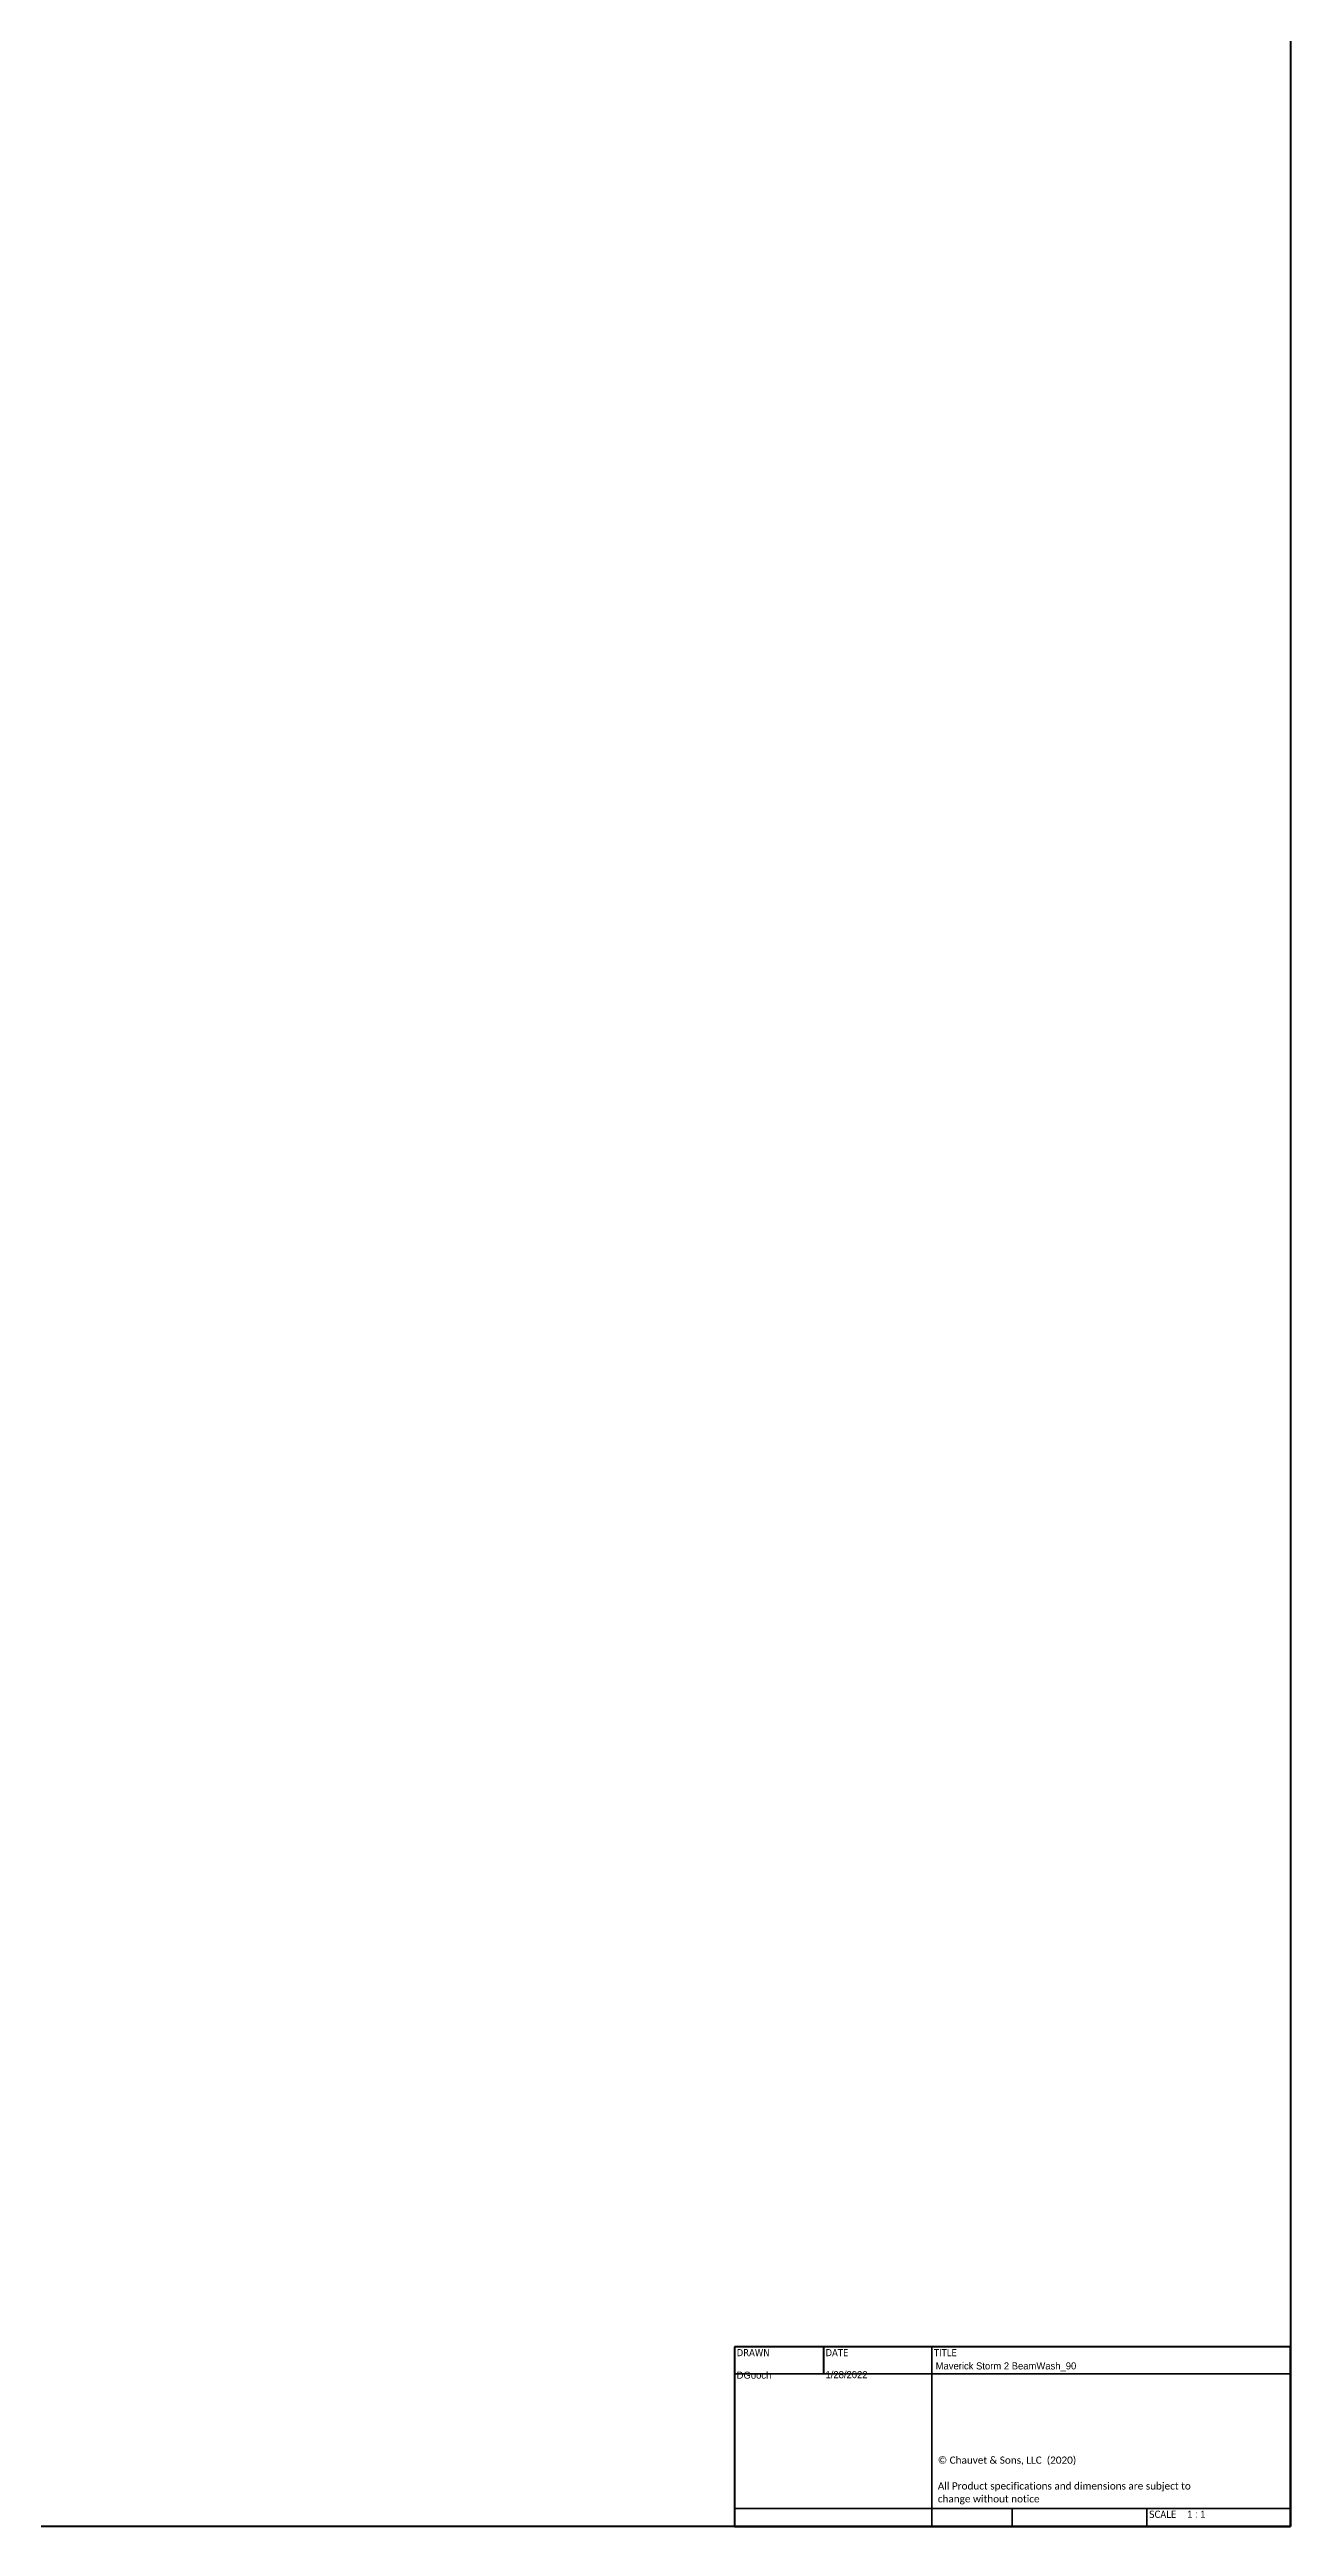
# Model space of a CAD drawing. Header units: millimetres. Extents: x 20 to 2980, y 20 to 2980.
# Drawn here: x 2541 to 2980, y 20 to 898 of the extents above; entities that cross this region are included whole.
import ezdxf
from ezdxf.enums import TextEntityAlignment as Align

# ---------------------------------------------------------------- set-up
doc = ezdxf.new("R2018")
doc.units = ezdxf.units.MM
doc.layers.add('Border (ANSI)', color=7, linetype='Continuous', lineweight=70)
doc.layers.add('Title (ANSI)', color=7, linetype='Continuous', lineweight=50)
doc.styles.add('Note Text (ANSI)', font='tahoma.ttf')
doc.styles.add('Text Style38', font='tahoma.ttf')

# ---------------------------------------------------------------- blocks, each defined once
blk = doc.blocks.new('Borders Chauvet')
at = {"layer": 'Border (ANSI)'}
for p, q in [((2980, 2980), (2980, 20)), ((2980, 20), (20, 20))]:
    blk.add_line(p, q, dxfattribs=at)
blk = doc.blocks.new('Title Blocks Chauvet')
at = {"layer": 'Title (ANSI)'}
for p, q in [((414.9, 145.76), (218.05, 145.76)), ((218.05, 145.76), (218.05, 82.13)), ((249.51, 145.76), (249.51, 136.23)), ((414.9, 82.13), (414.9, 145.76)), ((218.05, 82.13), (414.9, 82.13))]:
    blk.add_line(p, q, dxfattribs=at)
at = {"layer": 'Title (ANSI)', "lineweight": 35}
for p, q in [((287.9, 82.13), (287.9, 145.76)), ((218.05, 136.23), (414.9, 136.23)), ((287.9, 88.48), (218.05, 88.48)), ((414.9, 88.48), (287.9, 88.48)), ((316.35, 88.48), (316.35, 82.13)), ((364.1, 88.48), (364.1, 82.13))]:
    blk.add_line(p, q, dxfattribs=at)
at = {"layer": 'Title (ANSI)', "style": 'Text Style38'}
for s, p in [('DRAWN', (218.81, 144.99)), ('DATE', (250.27, 144.99)), ('TITLE', (288.66, 144.99))]:
    blk.add_text(s, height=2.54, dxfattribs=at).set_placement(p, align=Align.TOP_LEFT)
at = {"layer": 'Title (ANSI)', "insert": (290.03, 106.9), "char_height": 2.54, "width": 96.4473, "attachment_point": 1, "line_spacing_factor": 1.07956, "style": 'Note Text (ANSI)'}
blk.add_mtext('\\fCalibri|b0|i0;\\H2.5400;© Chauvet & Sons, LLC  (2020)\\P\\fCalibri|b0|i0;\\H2.5400;\\P\\fCalibri|b0|i0;\\H2.5400;All Product specifications and dimensions are subject to change without notice \\P', dxfattribs=at)
at = {"layer": 'Title (ANSI)', "insert": (364.86, 87.72), "char_height": 2.54, "attachment_point": 1, "style": 'Note Text (ANSI)'}
blk.add_mtext('\\fTahoma|b0|i0;\\H2.5400;SCALE', dxfattribs=at)
at = {"layer": 'Title (ANSI)', "lineweight": 30, "flags": 104}
for tag, p in [('AUTHOR', (218.81, 136.99)), ('CREATION_DATE', (250.27, 137.16))]:
    blk.add_attdef(tag, text='', height=3.17, dxfattribs=at).set_placement(p, align=Align.BOTTOM_LEFT)
for tag, height, p in [('TITLE', 3.17, (289.27, 140.26)), ('Initial_View_Scale', 2.54, (378.33, 87.72))]:
    blk.add_attdef(tag, text='', height=height, dxfattribs=at).set_placement(p, align=Align.TOP_LEFT)

msp = doc.modelspace()

# ---------------------------------------------------------------- block references
msp.add_blockref('Borders Chauvet', (0, 0))
ref = msp.add_blockref('Title Blocks Chauvet', (2565.1, -62.13))
lines = msp.add_mtext('1/28/2022', dxfattribs={"layer": 'Title (ANSI)', "insert": (2815.37, 75.03), "char_height": 2.5, "attachment_point": 1})
ref.add_attrib('CREATION_DATE', '', (2815.37, 75.03), dxfattribs={"flags": 104}).embed_mtext(lines)
lines = msp.add_mtext('DGooch', dxfattribs={"layer": 'Title (ANSI)', "insert": (2783.91, 74.86), "char_height": 2.5, "attachment_point": 1})
ref.add_attrib('AUTHOR', '', (2783.91, 74.86), dxfattribs={"flags": 104}).embed_mtext(lines)
lines = msp.add_mtext('Maverick Storm 2 BeamWash_90', dxfattribs={"layer": 'Title (ANSI)', "insert": (2854.37, 78.13), "char_height": 2.5, "attachment_point": 1})
ref.add_attrib('TITLE', '', (2854.37, 78.13), dxfattribs={"flags": 104}).embed_mtext(lines)
lines = msp.add_mtext('1 : 1', dxfattribs={"layer": 'Title (ANSI)', "insert": (2943.43, 25.59), "char_height": 2.5, "attachment_point": 1})
ref.add_attrib('Initial_View_Scale', '', (2943.43, 25.59), dxfattribs={"flags": 104}).embed_mtext(lines)

doc.saveas('drawing.dxf')
